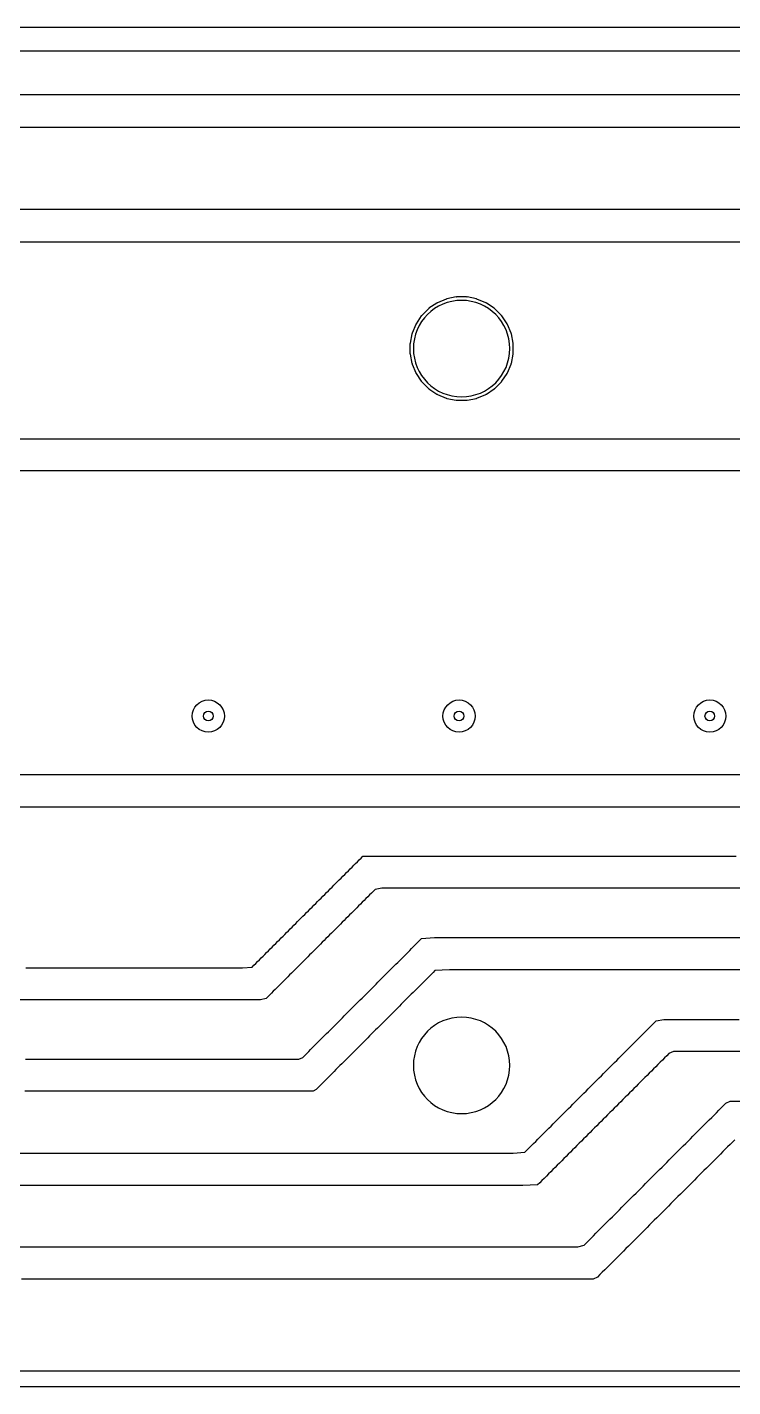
# Model space of a CAD drawing. Extents: x 0 to 220, y 0 to 42.
# Drawn here: x 153.08 to 175.04, y 0 to 42.3 of the extents above; entities that cross this region are included whole.
import ezdxf

# ---------------------------------------------------------------- set-up
doc = ezdxf.new("R2010")
doc.units = 0
doc.layers.get('0').update_dxf_attribs({"linetype": 'CONTINUOUS'})

msp = doc.modelspace()

# ---------------------------------------------------------------- linework, layer by layer
for points in [[(219.6, 42.3), (219.6, 0), (0, 0), (0, 42.3)], [(218.769, 39.299), (218.769, 3.629), (215.628, 0.488), (55.254, 0.488), (51.691, 4.051), (51.691, 38.068), (55.184, 41.561), (216.507, 41.561)], [(166.748, 33.908), (166.452, 33.908), (166.442, 33.904), (166.431, 33.906), (166.141, 33.849), (166.132, 33.842), (166.121, 33.842), (165.848, 33.729), (165.84, 33.721), (165.829, 33.719), (165.584, 33.555), (165.578, 33.546), (165.567, 33.542), (165.358, 33.333), (165.354, 33.322), (165.345, 33.316), (165.181, 33.071), (165.179, 33.06), (165.171, 33.052), (165.058, 32.779), (165.058, 32.768), (165.051, 32.759), (164.994, 32.469), (164.996, 32.458), (164.992, 32.448), (164.992, 32.152), (164.996, 32.142), (164.994, 32.131), (165.051, 31.841), (165.058, 31.832), (165.058, 31.821), (165.171, 31.548), (165.179, 31.54), (165.181, 31.529), (165.345, 31.284), (165.354, 31.278), (165.358, 31.267), (165.567, 31.058), (165.578, 31.054), (165.584, 31.045), (165.829, 30.881), (165.84, 30.879), (165.848, 30.871), (166.121, 30.758), (166.132, 30.758), (166.141, 30.751), (166.431, 30.694), (166.442, 30.696), (166.452, 30.692), (166.748, 30.692), (166.758, 30.696), (166.769, 30.694), (167.059, 30.751), (167.068, 30.758), (167.079, 30.758), (167.352, 30.871), (167.36, 30.879), (167.371, 30.881), (167.616, 31.045), (167.622, 31.054), (167.633, 31.058), (167.842, 31.267), (167.846, 31.278), (167.855, 31.284), (168.019, 31.529), (168.021, 31.54), (168.029, 31.548), (168.142, 31.821), (168.142, 31.832), (168.149, 31.841), (168.206, 32.131), (168.204, 32.142), (168.208, 32.152), (168.208, 32.448), (168.204, 32.458), (168.206, 32.469), (168.149, 32.759), (168.142, 32.768), (168.142, 32.779), (168.029, 33.052), (168.021, 33.06), (168.019, 33.071), (167.855, 33.316), (167.846, 33.322), (167.842, 33.333), (167.633, 33.542), (167.622, 33.546), (167.616, 33.555), (167.371, 33.719), (167.36, 33.721), (167.352, 33.729), (167.079, 33.842), (167.068, 33.842), (167.059, 33.849), (166.769, 33.906), (166.758, 33.904)]]:
    msp.add_lwpolyline(points, close=True)
for points in [[(165.1, 32.3, 1), (168.1, 32.3, 1)], [(165.1, 10, 1), (168.1, 10, 1)]]:
    msp.add_lwpolyline(points, format="xyb", close=True)
for points in [[(121.354, 9.896), (140.956, 29.498), (177.647, 29.498), (179.893, 31.744), (208.415, 31.744), (208.415, 31.924), (211.585, 31.924), (211.585, 30.574), (208.415, 30.574), (208.415, 30.744), (180.307, 30.744), (178.061, 28.498), (141.37, 28.498), (121.768, 8.896)], [(127.955, 10.491), (135.508, 18.044), (208.415, 18.044), (208.415, 17.874), (211.585, 17.874), (211.585, 19.224), (208.415, 19.224), (208.415, 19.044), (135.094, 19.044), (126.955, 10.905)]]:
    msp.add_lwpolyline(points)
msp.add_polyline3d([(211.585, 28.034, 0), (211.585, 28.211, 0), (212.811, 28.211, 0), (214.401, 29.801, 0), (214.401, 35.432, 0), (209.641, 40.192, 0), (61.579, 40.192, 0), (56.836, 35.449, 0), (56.836, 32.585, 0), (56.645, 32.585, 0), (56.645, 29.415, 0), (57.995, 29.415, 0), (57.995, 32.585, 0), (57.836, 32.585, 0), (57.836, 35.034, 0), (61.994, 39.192, 0), (209.226, 39.192, 0), (213.401, 35.017, 0), (213.401, 30.216, 0), (212.396, 29.211, 0), (211.585, 29.211, 0), (211.585, 29.384, 0), (208.415, 29.384, 0), (208.415, 28.034, 0)], close=True)
for points in [[(175.853, 36.625, 0), (174.992, 36.625, 0), (174.131, 36.625, 0), (173.269, 36.625, 0), (172.408, 36.625, 0), (171.547, 36.625, 0), (170.686, 36.625, 0), (169.825, 36.625, 0), (168.963, 36.625, 0), (168.102, 36.625, 0), (167.241, 36.625, 0), (166.38, 36.625, 0), (165.518, 36.625, 0), (164.657, 36.625, 0), (163.796, 36.625, 0), (162.935, 36.625, 0), (162.074, 36.625, 0), (161.212, 36.625, 0), (160.351, 36.625, 0), (159.49, 36.625, 0), (158.629, 36.625, 0), (157.767, 36.625, 0), (156.906, 36.625, 0), (156.045, 36.625, 0), (155.184, 36.625, 0), (154.323, 36.625, 0), (153.461, 36.625, 0), (152.6, 36.625, 0)], [(152.375, 35.625, 0), (153.223, 35.625, 0), (154.072, 35.625, 0), (154.92, 35.625, 0), (155.769, 35.625, 0), (156.617, 35.625, 0), (157.466, 35.625, 0), (158.314, 35.625, 0), (159.162, 35.625, 0), (160.011, 35.625, 0), (160.859, 35.625, 0), (161.708, 35.625, 0), (162.556, 35.625, 0), (163.405, 35.625, 0), (164.253, 35.625, 0), (165.102, 35.625, 0), (165.95, 35.625, 0), (166.799, 35.625, 0), (167.647, 35.625, 0), (168.495, 35.625, 0), (169.344, 35.625, 0), (170.192, 35.625, 0), (171.041, 35.625, 0), (171.889, 35.625, 0), (172.738, 35.625, 0), (173.586, 35.625, 0), (174.435, 35.625, 0), (175.283, 35.625, 0)], [(153.033, 13.04, 0), (153.455, 13.04, 0), (153.876, 13.04, 0), (154.298, 13.04, 0), (154.72, 13.04, 0), (155.142, 13.04, 0), (155.563, 13.04, 0), (155.985, 13.04, 0), (156.407, 13.04, 0), (156.829, 13.04, 0), (157.25, 13.04, 0), (157.672, 13.04, 0), (158.094, 13.04, 0), (158.516, 13.04, 0), (158.937, 13.04, 0), (159.359, 13.04, 0), (159.781, 13.04, 0), (160.079, 13.059, 0), (160.136, 13.116, 0), (160.193, 13.172, 0), (160.249, 13.229, 0), (160.306, 13.285, 0), (160.362, 13.342, 0), (160.419, 13.398, 0), (160.475, 13.455, 0), (160.532, 13.511, 0), (160.588, 13.568, 0), (160.645, 13.624, 0), (160.701, 13.681, 0), (160.758, 13.738, 0), (160.814, 13.794, 0), (160.871, 13.851, 0), (160.928, 13.907, 0), (160.984, 13.964, 0), (161.041, 14.02, 0), (161.097, 14.077, 0), (161.154, 14.133, 0), (161.21, 14.19, 0), (161.267, 14.246, 0), (161.323, 14.303, 0), (161.38, 14.359, 0), (161.436, 14.416, 0), (161.493, 14.473, 0), (161.549, 14.529, 0), (161.606, 14.586, 0), (161.662, 14.642, 0), (161.719, 14.699, 0), (161.776, 14.755, 0), (161.832, 14.812, 0), (161.889, 14.868, 0), (161.945, 14.925, 0), (162.002, 14.981, 0), (162.058, 15.038, 0), (162.115, 15.094, 0), (162.171, 15.151, 0), (162.228, 15.207, 0), (162.284, 15.264, 0), (162.341, 15.321, 0), (162.397, 15.377, 0), (162.454, 15.434, 0), (162.511, 15.49, 0), (162.567, 15.547, 0), (162.624, 15.603, 0), (162.68, 15.66, 0), (162.737, 15.716, 0), (162.793, 15.773, 0), (162.85, 15.829, 0), (162.906, 15.886, 0), (162.963, 15.943, 0), (163.019, 15.999, 0), (163.076, 16.056, 0), (163.132, 16.112, 0), (163.189, 16.169, 0), (163.246, 16.225, 0), (163.302, 16.282, 0), (163.359, 16.338, 0), (163.415, 16.395, 0), (163.472, 16.451, 0), (163.528, 16.508, 0), (164.185, 16.514, 0), (164.916, 16.514, 0), (165.646, 16.514, 0), (166.377, 16.514, 0), (167.107, 16.514, 0), (167.837, 16.514, 0), (168.568, 16.514, 0), (169.298, 16.514, 0), (170.029, 16.514, 0), (170.759, 16.514, 0), (171.49, 16.514, 0), (172.22, 16.514, 0), (172.95, 16.514, 0), (173.681, 16.514, 0), (174.411, 16.514, 0), (175.142, 16.514, 0)], [(175.693, 15.514, 0), (174.969, 15.514, 0), (174.245, 15.514, 0), (173.522, 15.514, 0), (172.798, 15.514, 0), (172.074, 15.514, 0), (171.351, 15.514, 0), (170.627, 15.514, 0), (169.903, 15.514, 0), (169.18, 15.514, 0), (168.456, 15.514, 0), (167.732, 15.514, 0), (167.009, 15.514, 0), (166.285, 15.514, 0), (165.561, 15.514, 0), (164.838, 15.514, 0), (164.114, 15.514, 0), (163.905, 15.47, 0), (163.848, 15.414, 0), (163.792, 15.357, 0), (163.735, 15.301, 0), (163.679, 15.244, 0), (163.622, 15.188, 0), (163.566, 15.131, 0), (163.509, 15.075, 0), (163.453, 15.018, 0), (163.396, 14.961, 0), (163.34, 14.905, 0), (163.283, 14.848, 0), (163.227, 14.792, 0), (163.17, 14.735, 0), (163.113, 14.679, 0), (163.057, 14.622, 0), (163, 14.566, 0), (162.944, 14.509, 0), (162.887, 14.453, 0), (162.831, 14.396, 0), (162.774, 14.34, 0), (162.718, 14.283, 0), (162.661, 14.226, 0), (162.605, 14.17, 0), (162.548, 14.114, 0), (162.492, 14.057, 0), (162.435, 14, 0), (162.378, 13.944, 0), (162.322, 13.887, 0), (162.265, 13.831, 0), (162.209, 13.774, 0), (162.152, 13.718, 0), (162.096, 13.661, 0), (162.039, 13.605, 0), (161.983, 13.548, 0), (161.926, 13.492, 0), (161.87, 13.435, 0), (161.813, 13.379, 0), (161.757, 13.322, 0), (161.7, 13.265, 0), (161.643, 13.209, 0), (161.587, 13.152, 0), (161.53, 13.096, 0), (161.474, 13.039, 0), (161.417, 12.983, 0), (161.361, 12.926, 0), (161.304, 12.87, 0), (161.248, 12.813, 0), (161.191, 12.757, 0), (161.135, 12.7, 0), (161.078, 12.643, 0), (161.022, 12.587, 0), (160.965, 12.53, 0), (160.908, 12.474, 0), (160.852, 12.417, 0), (160.795, 12.361, 0), (160.739, 12.304, 0), (160.682, 12.248, 0), (160.626, 12.191, 0), (160.569, 12.135, 0), (160.513, 12.078, 0), (160.337, 12.04, 0), (159.915, 12.04, 0), (159.494, 12.04, 0), (159.072, 12.04, 0), (158.65, 12.04, 0), (158.228, 12.04, 0), (157.807, 12.04, 0), (157.385, 12.04, 0), (156.963, 12.04, 0), (156.541, 12.04, 0), (156.12, 12.04, 0), (155.698, 12.04, 0), (155.276, 12.04, 0), (154.855, 12.04, 0), (154.433, 12.04, 0), (154.011, 12.04, 0), (153.589, 12.04, 0), (153.168, 12.04, 0), (152.746, 12.04, 0)], [(153.022, 10.195, 0), (153.47, 10.195, 0), (153.918, 10.195, 0), (154.366, 10.195, 0), (154.814, 10.195, 0), (155.262, 10.195, 0), (155.71, 10.195, 0), (156.158, 10.195, 0), (156.606, 10.195, 0), (157.054, 10.195, 0), (157.502, 10.195, 0), (157.95, 10.195, 0), (158.398, 10.195, 0), (158.846, 10.195, 0), (159.294, 10.195, 0), (159.742, 10.195, 0), (160.19, 10.195, 0), (160.638, 10.195, 0), (161.086, 10.195, 0), (161.534, 10.195, 0), (161.655, 10.247, 0), (161.717, 10.309, 0), (161.778, 10.37, 0), (161.84, 10.432, 0), (161.902, 10.494, 0), (161.963, 10.555, 0), (162.025, 10.617, 0), (162.086, 10.679, 0), (162.148, 10.74, 0), (162.21, 10.802, 0), (162.271, 10.864, 0), (162.333, 10.925, 0), (162.395, 10.987, 0), (162.456, 11.048, 0), (162.518, 11.11, 0), (162.58, 11.172, 0), (162.641, 11.233, 0), (162.703, 11.295, 0), (162.764, 11.357, 0), (162.826, 11.418, 0), (162.888, 11.48, 0), (162.949, 11.542, 0), (163.011, 11.603, 0), (163.073, 11.665, 0), (163.134, 11.726, 0), (163.196, 11.788, 0), (163.258, 11.85, 0), (163.319, 11.911, 0), (163.381, 11.973, 0), (163.443, 12.035, 0), (163.504, 12.096, 0), (163.566, 12.158, 0), (163.627, 12.22, 0), (163.689, 12.281, 0), (163.751, 12.343, 0), (163.812, 12.405, 0), (163.874, 12.466, 0), (163.936, 12.528, 0), (163.997, 12.589, 0), (164.059, 12.651, 0), (164.121, 12.713, 0), (164.182, 12.774, 0), (164.244, 12.836, 0), (164.305, 12.898, 0), (164.367, 12.959, 0), (164.429, 13.021, 0), (164.49, 13.083, 0), (164.552, 13.144, 0), (164.614, 13.206, 0), (164.675, 13.268, 0), (164.737, 13.329, 0), (164.799, 13.391, 0), (164.86, 13.452, 0), (164.922, 13.514, 0), (164.984, 13.576, 0), (165.045, 13.637, 0), (165.107, 13.699, 0), (165.168, 13.761, 0), (165.23, 13.822, 0), (165.292, 13.884, 0), (165.353, 13.945, 0), (165.76, 13.974, 0), (166.461, 13.974, 0), (167.163, 13.974, 0), (167.865, 13.974, 0), (168.567, 13.974, 0), (169.269, 13.974, 0), (169.971, 13.974, 0), (170.673, 13.974, 0), (171.375, 13.974, 0), (172.077, 13.974, 0), (172.779, 13.974, 0), (173.481, 13.974, 0), (174.183, 13.974, 0), (174.885, 13.974, 0), (175.586, 13.974, 0)], [(175.261, 12.974, 0), (174.566, 12.974, 0), (173.871, 12.974, 0), (173.175, 12.974, 0), (172.48, 12.974, 0), (171.785, 12.974, 0), (171.09, 12.974, 0), (170.395, 12.974, 0), (169.7, 12.974, 0), (169.004, 12.974, 0), (168.309, 12.974, 0), (167.614, 12.974, 0), (166.919, 12.974, 0), (166.224, 12.974, 0), (165.772, 12.95, 0), (165.711, 12.889, 0), (165.649, 12.827, 0), (165.587, 12.765, 0), (165.526, 12.704, 0), (165.464, 12.642, 0), (165.402, 12.58, 0), (165.341, 12.519, 0), (165.279, 12.457, 0), (165.218, 12.396, 0), (165.156, 12.334, 0), (165.094, 12.272, 0), (165.033, 12.211, 0), (164.971, 12.149, 0), (164.909, 12.087, 0), (164.848, 12.026, 0), (164.786, 11.964, 0), (164.724, 11.902, 0), (164.663, 11.841, 0), (164.601, 11.779, 0), (164.54, 11.717, 0), (164.478, 11.656, 0), (164.416, 11.594, 0), (164.355, 11.533, 0), (164.293, 11.471, 0), (164.231, 11.409, 0), (164.17, 11.348, 0), (164.108, 11.286, 0), (164.046, 11.224, 0), (163.985, 11.163, 0), (163.923, 11.101, 0), (163.861, 11.039, 0), (163.8, 10.978, 0), (163.738, 10.916, 0), (163.677, 10.854, 0), (163.615, 10.793, 0), (163.553, 10.731, 0), (163.492, 10.67, 0), (163.43, 10.608, 0), (163.368, 10.546, 0), (163.307, 10.485, 0), (163.245, 10.423, 0), (163.183, 10.361, 0), (163.122, 10.3, 0), (163.06, 10.238, 0), (162.999, 10.177, 0), (162.937, 10.115, 0), (162.875, 10.053, 0), (162.814, 9.992, 0), (162.752, 9.93, 0), (162.69, 9.868, 0), (162.629, 9.807, 0), (162.567, 9.745, 0), (162.505, 9.683, 0), (162.444, 9.622, 0), (162.382, 9.56, 0), (162.32, 9.498, 0), (162.259, 9.437, 0), (162.197, 9.375, 0), (162.136, 9.314, 0), (162.074, 9.252, 0), (161.982, 9.195, 0), (161.533, 9.195, 0), (161.085, 9.195, 0), (160.636, 9.195, 0), (160.187, 9.195, 0), (159.738, 9.195, 0), (159.289, 9.195, 0), (158.84, 9.195, 0), (158.391, 9.195, 0), (157.942, 9.195, 0), (157.493, 9.195, 0), (157.044, 9.195, 0), (156.595, 9.195, 0), (156.146, 9.195, 0), (155.697, 9.195, 0), (155.248, 9.195, 0), (154.799, 9.195, 0), (154.35, 9.195, 0), (153.901, 9.195, 0), (153.452, 9.195, 0), (153.004, 9.195, 0)], [(152.575, 7.267, 0), (153.133, 7.267, 0), (153.692, 7.267, 0), (154.25, 7.267, 0), (154.808, 7.267, 0), (155.367, 7.267, 0), (155.925, 7.267, 0), (156.484, 7.267, 0), (157.042, 7.267, 0), (157.6, 7.267, 0), (158.159, 7.267, 0), (158.717, 7.267, 0), (159.276, 7.267, 0), (159.834, 7.267, 0), (160.393, 7.267, 0), (160.951, 7.267, 0), (161.509, 7.267, 0), (162.068, 7.267, 0), (162.626, 7.267, 0), (163.185, 7.267, 0), (163.743, 7.267, 0), (164.301, 7.267, 0), (164.86, 7.267, 0), (165.418, 7.267, 0), (165.977, 7.267, 0), (166.535, 7.267, 0), (167.094, 7.267, 0), (167.652, 7.267, 0), (168.21, 7.267, 0), (168.566, 7.295, 0), (168.634, 7.363, 0), (168.702, 7.432, 0), (168.77, 7.5, 0), (168.838, 7.568, 0), (168.906, 7.636, 0), (168.974, 7.704, 0), (169.042, 7.772, 0), (169.111, 7.84, 0), (169.179, 7.908, 0), (169.247, 7.977, 0), (169.315, 8.045, 0), (169.383, 8.113, 0), (169.451, 8.181, 0), (169.519, 8.249, 0), (169.588, 8.317, 0), (169.656, 8.385, 0), (169.724, 8.454, 0), (169.792, 8.522, 0), (169.86, 8.59, 0), (169.928, 8.658, 0), (169.996, 8.726, 0), (170.064, 8.794, 0), (170.133, 8.862, 0), (170.201, 8.931, 0), (170.269, 8.999, 0), (170.337, 9.067, 0), (170.405, 9.135, 0), (170.473, 9.203, 0), (170.541, 9.271, 0), (170.61, 9.339, 0), (170.678, 9.407, 0), (170.746, 9.476, 0), (170.814, 9.544, 0), (170.882, 9.612, 0), (170.95, 9.68, 0), (171.018, 9.748, 0), (171.087, 9.816, 0), (171.155, 9.884, 0), (171.223, 9.953, 0), (171.291, 10.021, 0), (171.359, 10.089, 0), (171.427, 10.157, 0), (171.495, 10.225, 0), (171.563, 10.293, 0), (171.632, 10.361, 0), (171.7, 10.43, 0), (171.768, 10.498, 0), (171.836, 10.566, 0), (171.904, 10.634, 0), (171.972, 10.702, 0), (172.04, 10.77, 0), (172.109, 10.838, 0), (172.177, 10.906, 0), (172.245, 10.975, 0), (172.313, 11.043, 0), (172.381, 11.111, 0), (172.449, 11.179, 0), (172.517, 11.247, 0), (172.586, 11.315, 0), (172.654, 11.383, 0), (172.9, 11.428, 0), (173.485, 11.428, 0), (174.07, 11.428, 0), (174.655, 11.428, 0), (175.24, 11.428, 0)], [(175.505, 10.428, 0), (174.927, 10.428, 0), (174.349, 10.428, 0), (173.77, 10.428, 0), (173.192, 10.428, 0), (173.054, 10.369, 0), (172.986, 10.301, 0), (172.917, 10.233, 0), (172.849, 10.165, 0), (172.781, 10.097, 0), (172.713, 10.029, 0), (172.645, 9.96, 0), (172.577, 9.892, 0), (172.509, 9.824, 0), (172.441, 9.756, 0), (172.372, 9.688, 0), (172.304, 9.62, 0), (172.236, 9.552, 0), (172.168, 9.484, 0), (172.1, 9.415, 0), (172.032, 9.347, 0), (171.964, 9.279, 0), (171.895, 9.211, 0), (171.827, 9.143, 0), (171.759, 9.075, 0), (171.691, 9.007, 0), (171.623, 8.938, 0), (171.555, 8.87, 0), (171.487, 8.802, 0), (171.418, 8.734, 0), (171.35, 8.666, 0), (171.282, 8.598, 0), (171.214, 8.53, 0), (171.146, 8.461, 0), (171.078, 8.393, 0), (171.01, 8.325, 0), (170.942, 8.257, 0), (170.873, 8.189, 0), (170.805, 8.121, 0), (170.737, 8.053, 0), (170.669, 7.985, 0), (170.601, 7.916, 0), (170.533, 7.848, 0), (170.465, 7.78, 0), (170.396, 7.712, 0), (170.328, 7.644, 0), (170.26, 7.576, 0), (170.192, 7.508, 0), (170.124, 7.439, 0), (170.056, 7.371, 0), (169.988, 7.303, 0), (169.919, 7.235, 0), (169.851, 7.167, 0), (169.783, 7.099, 0), (169.715, 7.031, 0), (169.647, 6.962, 0), (169.579, 6.894, 0), (169.511, 6.826, 0), (169.443, 6.758, 0), (169.374, 6.69, 0), (169.306, 6.622, 0), (169.238, 6.554, 0), (169.17, 6.486, 0), (169.102, 6.417, 0), (169.034, 6.349, 0), (168.966, 6.281, 0), (168.502, 6.267, 0), (167.935, 6.267, 0), (167.367, 6.267, 0), (166.8, 6.267, 0), (166.233, 6.267, 0), (165.666, 6.267, 0), (165.099, 6.267, 0), (164.532, 6.267, 0), (163.964, 6.267, 0), (163.397, 6.267, 0), (162.83, 6.267, 0), (162.263, 6.267, 0), (161.696, 6.267, 0), (161.128, 6.267, 0), (160.561, 6.267, 0), (159.994, 6.267, 0), (159.427, 6.267, 0), (158.86, 6.267, 0), (158.293, 6.267, 0), (157.725, 6.267, 0), (157.158, 6.267, 0), (156.591, 6.267, 0), (156.024, 6.267, 0), (155.457, 6.267, 0), (154.889, 6.267, 0), (154.322, 6.267, 0), (153.755, 6.267, 0), (153.188, 6.267, 0), (152.621, 6.267, 0)], [(152.82, 4.351, 0), (153.4, 4.351, 0), (153.98, 4.351, 0), (154.56, 4.351, 0), (155.139, 4.351, 0), (155.719, 4.351, 0), (156.299, 4.351, 0), (156.879, 4.351, 0), (157.459, 4.351, 0), (158.038, 4.351, 0), (158.618, 4.351, 0), (159.198, 4.351, 0), (159.778, 4.351, 0), (160.358, 4.351, 0), (160.938, 4.351, 0), (161.517, 4.351, 0), (162.097, 4.351, 0), (162.677, 4.351, 0), (163.257, 4.351, 0), (163.837, 4.351, 0), (164.416, 4.351, 0), (164.996, 4.351, 0), (165.576, 4.351, 0), (166.156, 4.351, 0), (166.736, 4.351, 0), (167.316, 4.351, 0), (167.895, 4.351, 0), (168.475, 4.351, 0), (169.055, 4.351, 0), (169.635, 4.351, 0), (170.215, 4.351, 0), (170.41, 4.407, 0), (170.483, 4.481, 0), (170.557, 4.554, 0), (170.63, 4.628, 0), (170.704, 4.701, 0), (170.778, 4.775, 0), (170.851, 4.849, 0), (170.925, 4.922, 0), (170.998, 4.996, 0), (171.072, 5.069, 0), (171.146, 5.143, 0), (171.219, 5.217, 0), (171.293, 5.29, 0), (171.367, 5.364, 0), (171.44, 5.437, 0), (171.514, 5.511, 0), (171.587, 5.585, 0), (171.661, 5.658, 0), (171.735, 5.732, 0), (171.808, 5.805, 0), (171.882, 5.879, 0), (171.955, 5.953, 0), (172.029, 6.026, 0), (172.103, 6.1, 0), (172.176, 6.173, 0), (172.25, 6.247, 0), (172.323, 6.321, 0), (172.397, 6.394, 0), (172.471, 6.468, 0), (172.544, 6.541, 0), (172.618, 6.615, 0), (172.691, 6.689, 0), (172.765, 6.762, 0), (172.839, 6.836, 0), (172.912, 6.91, 0), (172.986, 6.983, 0), (173.059, 7.057, 0), (173.133, 7.13, 0), (173.207, 7.204, 0), (173.28, 7.278, 0), (173.354, 7.351, 0), (173.427, 7.425, 0), (173.501, 7.498, 0), (173.575, 7.572, 0), (173.648, 7.646, 0), (173.722, 7.719, 0), (173.795, 7.793, 0), (173.869, 7.866, 0), (173.943, 7.94, 0), (174.016, 8.014, 0), (174.09, 8.087, 0), (174.163, 8.161, 0), (174.237, 8.234, 0), (174.311, 8.308, 0), (174.384, 8.382, 0), (174.458, 8.455, 0), (174.532, 8.529, 0), (174.605, 8.602, 0), (174.679, 8.676, 0), (174.752, 8.75, 0), (174.826, 8.823, 0), (174.962, 8.887, 0), (175.506, 8.887, 0)], [(175.102, 7.685, 0), (175.028, 7.611, 0), (174.955, 7.538, 0), (174.881, 7.464, 0), (174.807, 7.39, 0), (174.734, 7.317, 0), (174.66, 7.243, 0), (174.587, 7.17, 0), (174.513, 7.096, 0), (174.439, 7.022, 0), (174.366, 6.949, 0), (174.292, 6.875, 0), (174.218, 6.802, 0), (174.145, 6.728, 0), (174.071, 6.654, 0), (173.998, 6.581, 0), (173.924, 6.507, 0), (173.85, 6.434, 0), (173.777, 6.36, 0), (173.703, 6.286, 0), (173.63, 6.213, 0), (173.556, 6.139, 0), (173.482, 6.066, 0), (173.409, 5.992, 0), (173.335, 5.918, 0), (173.262, 5.845, 0), (173.188, 5.771, 0), (173.114, 5.698, 0), (173.041, 5.624, 0), (172.967, 5.55, 0), (172.894, 5.477, 0), (172.82, 5.403, 0), (172.746, 5.33, 0), (172.673, 5.256, 0), (172.599, 5.182, 0), (172.526, 5.109, 0), (172.452, 5.035, 0), (172.378, 4.961, 0), (172.305, 4.888, 0), (172.231, 4.814, 0), (172.158, 4.741, 0), (172.084, 4.667, 0), (172.01, 4.593, 0), (171.937, 4.52, 0), (171.863, 4.446, 0), (171.79, 4.373, 0), (171.716, 4.299, 0), (171.642, 4.225, 0), (171.569, 4.152, 0), (171.495, 4.078, 0), (171.422, 4.005, 0), (171.348, 3.931, 0), (171.274, 3.857, 0), (171.201, 3.784, 0), (171.127, 3.71, 0), (171.054, 3.637, 0), (170.98, 3.563, 0), (170.906, 3.489, 0), (170.833, 3.416, 0), (170.697, 3.351, 0), (170.104, 3.351, 0), (169.51, 3.351, 0), (168.917, 3.351, 0), (168.324, 3.351, 0), (167.73, 3.351, 0), (167.137, 3.351, 0), (166.544, 3.351, 0), (165.951, 3.351, 0), (165.357, 3.351, 0), (164.764, 3.351, 0), (164.171, 3.351, 0), (163.578, 3.351, 0), (162.984, 3.351, 0), (162.391, 3.351, 0), (161.798, 3.351, 0), (161.205, 3.351, 0), (160.611, 3.351, 0), (160.018, 3.351, 0), (159.425, 3.351, 0), (158.832, 3.351, 0), (158.238, 3.351, 0), (157.645, 3.351, 0), (157.052, 3.351, 0), (156.458, 3.351, 0), (155.865, 3.351, 0), (155.272, 3.351, 0), (154.679, 3.351, 0), (154.085, 3.351, 0), (153.492, 3.351, 0), (152.899, 3.351, 0)]]:
    msp.add_polyline3d(points)
for centre, radius in [((158.716, 20.869), 0.5), ((166.521, 20.869), 0.5), ((174.326, 20.869), 0.5), ((158.716, 20.869), 0.15), ((166.521, 20.869), 0.15), ((174.326, 20.869), 0.15)]:
    msp.add_circle(centre, radius)

doc.saveas('drawing.dxf')
